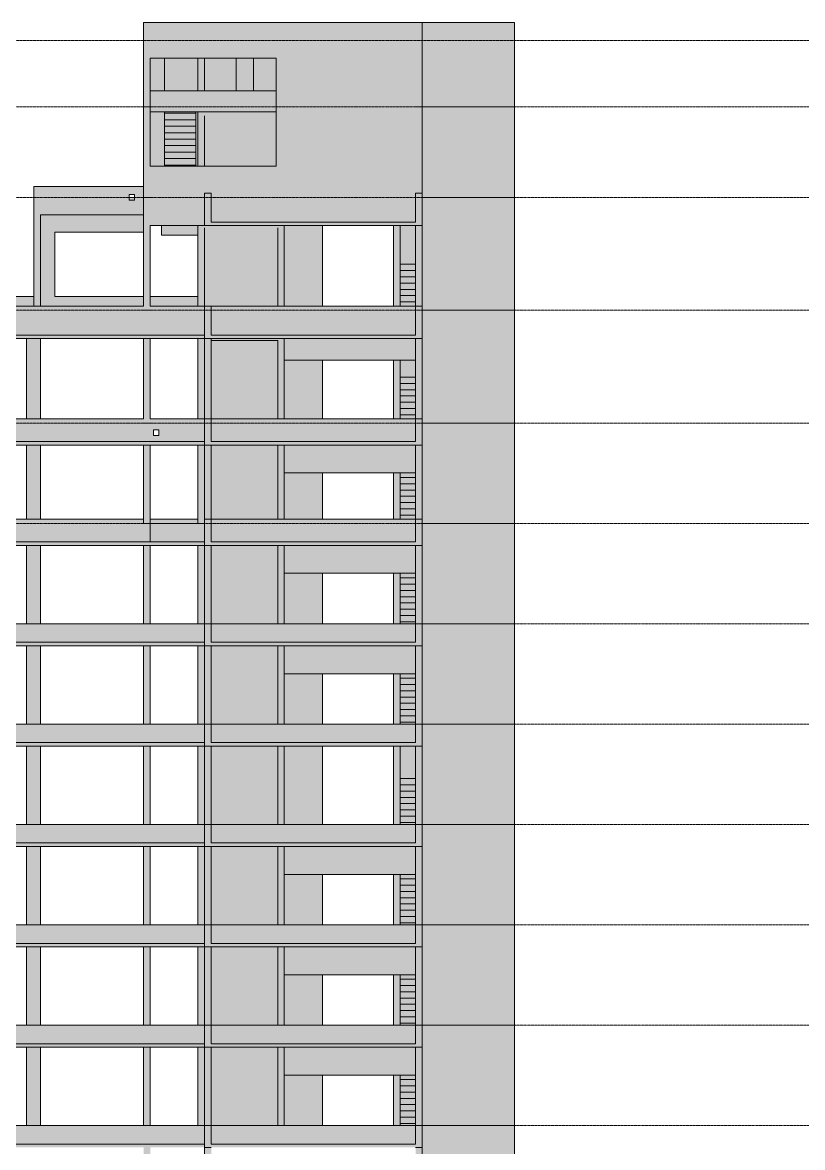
# Model space of a CAD drawing. Header units: centimetres. Extents: x -1475 to 26323, y -1238 to 84208.
# Drawn here: x 13942 to 16180, y 80826 to 84055 of the extents above; entities that cross this region are included whole.
import ezdxf

# ---------------------------------------------------------------- set-up
doc = ezdxf.new("R2010")
doc.units = ezdxf.units.CM
doc.linetypes.add('Centro', pattern=[3.175, 0.635, -0.47625, 1.5875, -0.47625])
for name, color, linetype, lineweight in [('A-FLOR', 7, 'Continuous', 9), ('A-FLOR-LEVL', 7, 'Continuous', 9), ('S-BEAM', 7, 'Continuous', 9), ('S-COLS', 7, 'Continuous', 9), ('S-STRS', 7, 'Continuous', 9)]:
    doc.layers.add(name, color=color, linetype=linetype, lineweight=lineweight)

msp = doc.modelspace()

# ---------------------------------------------------------------- hatches: boundary and pattern name
at = {"layer": 'A-FLOR', "true_color": 0xc0c0c0}
for points in [[(14775.44, 83472), (15070, 83472), (15070, 83482), (14484, 83482), (14484, 83472), (14674.5, 83472)], [(13600, 82842), (14465, 82842), (14464.5, 82852), (13560, 82852), (13560, 82842)], [(14484, 82842), (15070, 82842), (15070, 82852), (14484, 82852)], [(13560, 82554), (14465, 82554), (14464.5, 82564), (13560, 82564), (13560, 82556.37)], [(14803.5, 82554), (15070, 82554), (15070, 82564), (14484, 82564), (14484, 82554), (14693.5, 82554)], [(13909.41, 82266), (14465, 82266), (14464.5, 82276), (13560, 82276), (13560, 82266), (13878.06, 82266)], [(15038.59, 82266), (15070, 82266), (15070, 82276), (14484, 82276), (14484, 82266), (14923.42, 82266)], [(13878, 81978), (14465, 81978), (14464.5, 81988), (13560, 81988), (13560, 81978), (13721.21, 81978)], [(15070, 81978), (15070, 81988), (14484, 81988), (14484, 81978), (15038.59, 81978)], [(13878, 81690), (14465, 81690), (14464.5, 81700), (13560, 81700), (13560, 81690), (13721.21, 81690)], [(14674.5, 81690), (15070, 81690), (15070, 81700), (14484, 81700), (14484, 81690), (14662.2, 81690)], [(13878, 81402), (14465, 81402), (14464.5, 81412), (13560, 81412), (13560, 81402), (13721.21, 81402)], [(15070, 81402), (15070, 81412), (14484, 81412), (14484, 81402), (15038.59, 81402)], [(13721.21, 81114), (14465, 81114), (14464.5, 81124), (13560, 81124), (13560, 81114), (13627.11, 81114)], [(14803.5, 81114), (15070, 81114), (15070, 81124), (14484, 81124), (14484, 81114), (14693.5, 81114)], [(13909.41, 80826), (14465, 80826), (14464.5, 80836), (13560, 80836), (13560, 80826), (13878.06, 80826)], [(15038.59, 80826), (15070, 80826), (15070, 80836), (14484, 80836), (14484, 80826), (14923.42, 80826)]]:
    msp.add_hatch(color=9, dxfattribs=at).paths.add_polyline_path(points, flags=0)
at = {"layer": 'A-FLOR', "true_color": 0xff8040}
for points in [[(13994, 83148), (14465, 83148), (14464.5, 83158), (13560, 83158), (13560, 83148), (13992.42, 83148)], [(15038.59, 83148), (15070, 83148), (15070, 83158), (14484, 83158), (14484, 83148), (14871.69, 83148)]]:
    msp.add_hatch(color=11, dxfattribs=at).paths.add_polyline_path(points, flags=0)
at = {"layer": 'S-BEAM', "true_color": 0xc0c0c0}
for points in [[(14309, 83953), (14670.5, 83953), (14670.5, 84055), (14309, 84055), (14309, 83991)], [(14818.96, 83482), (15070, 83482), (15070, 84055), (14670.5, 84055), (14670.5, 83482), (14803.5, 83482)], [(14650.3, 83799), (14670.5, 83799), (14670.5, 83859), (14309, 83859), (14309, 83799), (14466.2, 83799)], [(14350, 83472), (14465, 83472), (14465, 83565), (14484, 83565), (14484, 83482), (14670.5, 83482), (14670.5, 83643), (14309, 83643), (14309, 83472)], [(14465, 83472), (14484, 83472), (14484, 83565), (14465, 83565), (14465, 83490.57)], [(15089, 83472), (15089, 83565), (15070, 83565), (15070, 83472)], [(14445.5, 83445), (14445.5, 83472), (14341.5, 83472), (14341.5, 83445), (14379.9, 83445)], [(14474, 83148), (14484, 83148), (14484, 83241), (14465, 83241), (14465, 83148)], [(13721.21, 82852), (14290, 82852), (14290, 82917), (13619, 82917), (13619, 82852), (13681.91, 82852)], [(14484, 82842), (14484, 82917), (14465, 82917), (14465, 82842), (14474, 82842)], [(14662.2, 82852), (15070, 82852), (15070, 82917), (14484, 82917), (14484, 82852), (14555.5, 82852)], [(15089, 82842), (15089, 82917), (15070, 82917), (15070, 82842)], [(15070, 82762), (15070, 82842), (14693.5, 82842), (14693.5, 82762), (15045.87, 82762)], [(13644.13, 82564), (14290, 82564), (14290, 82629), (13619, 82629), (13619, 82564), (13627.11, 82564)], [(14445.5, 82617), (14445.5, 82629), (14309, 82629), (14309, 82617)], [(14464.5, 82564), (14465, 82564), (14464.5, 82617), (14309, 82617), (14309, 82564)], [(14474, 82554), (14484, 82554), (14484, 82629), (14465, 82629), (14465, 82554)], [(14803.5, 82564), (15070, 82564), (15070, 82629), (14484, 82629), (14484, 82564), (14752.89, 82564)], [(15089, 82554), (15089, 82629), (15070, 82629), (15070, 82554)], [(14803.5, 82474), (15070, 82474), (15070, 82554), (14693.5, 82554), (14693.5, 82474), (14722.08, 82474)], [(13878, 82276), (14290, 82276), (14290, 82329), (13619, 82329), (13619, 82276), (13721.21, 82276)], [(14464.5, 82276), (14465, 82276), (14464.5, 82329), (14309, 82329), (14309, 82276)], [(14474, 82266), (14484, 82266), (14484, 82329), (14465, 82329), (14465, 82266)], [(14484, 82276), (15070, 82276), (15070, 82329), (14484, 82329), (14484, 82308.66)], [(15089, 82266), (15089, 82329), (15070, 82329), (15070, 82266)], [(14850.39, 82186), (15070, 82186), (15070, 82266), (14693.5, 82266), (14693.5, 82186), (14803.5, 82186)], [(14285.8, 81988), (14290, 81988), (14290, 82041), (13619, 82041), (13619, 81988), (13909.41, 81988)], [(14464.5, 81988), (14465, 81988), (14464.5, 82041), (14309, 82041), (14309, 81988)], [(14474, 81978), (14484, 81978), (14484, 82041), (14465, 82041), (14465, 81978)], [(15070, 81988), (15070, 82041), (14484, 82041), (14484, 81988), (15038.59, 81988)], [(15070, 81978), (15089, 81978), (15089, 82041), (15070, 82041), (15070, 81988)], [(14285.8, 81700), (14290, 81700), (14290, 81753), (13619, 81753), (13619, 81700), (13909.41, 81700)], [(14464.5, 81700), (14465, 81700), (14464.5, 81753), (14309, 81753), (14309, 81700)], [(14484, 81690), (14484, 81753), (14465, 81753), (14465, 81690)], [(14767.16, 81700), (15070, 81700), (15070, 81753), (14484, 81753), (14484, 81700), (14752.9, 81700)], [(15070, 81690), (15089, 81690), (15089, 81753), (15070, 81753), (15070, 81700)], [(14850.39, 81610), (15070, 81610), (15070, 81690), (14693.5, 81690), (14693.5, 81610), (14803.5, 81610)], [(14290, 81412), (14290, 81465), (13619, 81465), (13619, 81412), (14285.8, 81412)], [(14464.5, 81412), (14465, 81412), (14464.5, 81465), (14309, 81465), (14309, 81412)], [(14484, 81402), (14484, 81465), (14465, 81465), (14465, 81402), (14474, 81402)], [(14767.16, 81412), (15070, 81412), (15070, 81465), (14484, 81465), (14484, 81412), (14752.9, 81412)], [(15070, 81402), (15089, 81402), (15089, 81465), (15070, 81465), (15070, 81412)], [(14850.39, 81322), (15070, 81322), (15070, 81402), (14693.5, 81402), (14693.5, 81322), (14803.5, 81322)], [(14290, 81124), (14290, 81177), (13619, 81177), (13619, 81124), (14285.8, 81124)], [(14464.5, 81124), (14465, 81124), (14464.5, 81177), (14309, 81177), (14309, 81124)], [(14484, 81114), (14484, 81177), (14465, 81177), (14465, 81114), (14474, 81114)], [(14803.5, 81124), (15070, 81124), (15070, 81177), (14484, 81177), (14484, 81124), (14767.16, 81124)], [(15070, 81114), (15089, 81114), (15089, 81177), (15070, 81177), (15070, 81124)], [(14803.5, 81034), (15070, 81034), (15070, 81114), (14693.5, 81114), (14693.5, 81034), (14722.08, 81034)], [(13878, 80836), (14290, 80836), (14290, 80889), (13619, 80889), (13619, 80836), (13721.21, 80836)], [(14464.5, 80836), (14465, 80836), (14464.5, 80889), (14309, 80889), (14309, 80836)], [(14484, 80826), (14484, 80889), (14465, 80889), (14465, 80826), (14474, 80826)], [(15038.59, 80836), (15070, 80836), (15070, 80889), (14484, 80889), (14484, 80836), (14952.16, 80836)], [(15089, 80826), (15089, 80889), (15070, 80889), (15070, 80826)]]:
    msp.add_hatch(color=9, dxfattribs=at).paths.add_polyline_path(points, flags=0)
h = msp.add_hatch(color=9, dxfattribs=at)
h.paths.add_polyline_path([(14445.5, 83643), (14445.5, 83799), (14440, 83799), (14440, 83643)], flags=0)
h.paths.add_polyline_path([(14500.22, 83859), (14555.5, 83859), (14555.5, 83953), (14464.5, 83953), (14464.5, 83859)], flags=0)
h.paths.add_polyline_path([(14445.5, 83859), (14445.5, 83953), (14350, 83953), (14350, 83859), (14427.08, 83859)], flags=0)
h.paths.add_polyline_path([(14605.5, 83859), (14670.5, 83859), (14670.5, 83953), (14605.5, 83953)], flags=0)
h = msp.add_hatch(color=9, dxfattribs=at)
h.paths.add_polyline_path([(14290, 83503), (14290, 83584), (13994, 83584), (13994, 83503), (14285.8, 83503)], flags=0)
h.paths.add_polyline_path([(14264.14, 83545), (14248.14, 83545), (14248.14, 83561), (14264.14, 83561), (14264.14, 83549.71)], flags=0)
h = msp.add_hatch(color=9, dxfattribs=at)
h.paths.add_polyline_path([(14290, 83453), (14290, 83503), (14035, 83503), (14035, 83453), (14285.8, 83453)], flags=0)
h.paths.add_polyline_path([(14248.14, 83545), (14264.14, 83545), (14264.14, 83553), (14248.14, 83553), (14248.14, 83546.77)], flags=0)
at = {"layer": 'S-BEAM', "true_color": 0xff8040}
for points in [[(13975, 83241), (13975, 83269), (13897, 83269), (13897, 83241), (13965.87, 83241)], [(13600, 83158), (14290, 83158), (14290, 83241), (13600, 83241), (13600, 83227.28)], [(14309.81, 83158), (14465, 83158), (14464.5, 83241), (14309, 83241), (14309, 83158)], [(14662.2, 83158), (15070, 83158), (15070, 83241), (14484, 83241), (14484, 83158), (14555.5, 83158)], [(15070.68, 83148), (15089, 83148), (15089, 83241), (15070, 83241), (15070, 83148)], [(14674.5, 83142), (14674.5, 83148), (14484, 83148), (14484, 83142), (14662.2, 83142)], [(15070, 83086), (15070, 83148), (14693.5, 83148), (14693.5, 83086), (15056.66, 83086)]]:
    msp.add_hatch(color=11, dxfattribs=at).paths.add_polyline_path(points, flags=0)
h = msp.add_hatch(color=11, dxfattribs=at)
h.paths.add_polyline_path([(14285.8, 83241), (14290, 83241), (14290, 83269), (14035, 83269), (14035, 83241), (14104.32, 83241)], flags=0)
h.paths.add_polyline_path([(14445.5, 83241), (14445.5, 83269), (14309, 83269), (14309, 83241), (14363.19, 83241)], flags=0)
at = {"layer": 'S-BEAM', "true_color": 0xc0c0c0}
h = msp.add_hatch(color=9, dxfattribs=at)
h.paths.add_polyline_path([(14317.88, 82852), (14465, 82852), (14464.5, 82917), (14309, 82917), (14309, 82852)], flags=0)
h.paths.add_polyline_path([(14333.86, 82870), (14317.86, 82870), (14317.86, 82886), (14333.86, 82886)], flags=0)
at = {"layer": 'S-COLS', "true_color": 0xc0c0c0}
for points in [[(14309, 83813), (14309, 84055), (14290, 84055), (14290, 83813)], [(15070, 83813), (15089, 83813), (15089, 84055), (15070, 84055), (15070, 83953)], [(15089, 83813), (15353.5, 83813), (15353.5, 84055), (15089, 84055), (15089, 83821.09)], [(14350, 83859), (14350, 83953), (14309, 83953), (14309, 83859), (14326.51, 83859)], [(14458.26, 83859), (14464.5, 83859), (14464.5, 83953), (14445.5, 83953), (14445.5, 83859)], [(14592.58, 83859), (14605.5, 83859), (14605.5, 83953), (14555.5, 83953), (14555.5, 83859)], [(14309, 83553), (14309, 83813), (14290, 83813), (14290, 83553), (14300.37, 83553)], [(14350, 83643), (14350, 83799), (14309, 83799), (14309, 83643), (14340.75, 83643)], [(14445.5, 83643), (14464.5, 83643), (14464.5, 83799), (14445.5, 83799), (14445.5, 83695.79)], [(14662.2, 83643), (14670.5, 83643), (14670.5, 83799), (14464.5, 83799), (14465, 83643), (14598.29, 83643)], [(15089, 83565), (15089, 83813), (15070, 83813), (15070, 83565)], [(15186.5, 83553), (15353.5, 83553), (15353.5, 83813), (15089, 83813), (15089, 83553)], [(13975, 83241), (13994, 83241), (13994, 83584), (13975, 83584), (13975, 83269)], [(14309, 83229), (14309, 83553), (14290, 83553), (14290, 83229)], [(15353.5, 83229), (15353.5, 83553), (15089, 83553), (15089, 83229), (15226.79, 83229)], [(14035, 83241), (14035, 83503), (13994, 83503), (13994, 83241), (14018.69, 83241)], [(14446.46, 83241), (14464.5, 83241), (14464.5, 83472), (14445.5, 83472), (14445.5, 83241)], [(14464.5, 83241), (14674.5, 83241), (14674.5, 83472), (14464.5, 83472), (14464.5, 83411.01)], [(14692.54, 83241), (14693.5, 83241), (14693.5, 83472), (14674.5, 83472), (14674.5, 83241)], [(14803.5, 83241), (14803.5, 83472), (14693.5, 83472), (14693.5, 83241)], [(15024.67, 83241), (15025.5, 83241), (15025.5, 83472), (15006.5, 83472), (15006.5, 83241)], [(15070, 83361), (15070, 83472), (15025.5, 83472), (15025.5, 83361), (15038.59, 83361)], [(15070, 83241), (15089, 83241), (15089, 83472), (15070, 83472), (15070, 83411.01)], [(15353.5, 82617), (15353.5, 82905), (15089, 82905), (15089, 82617), (15226.79, 82617)], [(13956.14, 82629), (13994, 82629), (13994, 82842), (13954, 82842), (13954, 82629)], [(14464.5, 82617), (14464.5, 82842), (14445.5, 82842), (14445.5, 82617)], [(14484, 82629), (14484, 82842), (14465, 82842), (14465, 82629), (14474, 82629)], [(14674.5, 82629), (14693.5, 82629), (14693.5, 82842), (14674.5, 82842), (14674.5, 82676.11)], [(15070, 82629), (15089, 82629), (15089, 82842), (15070, 82842), (15070, 82676.11)], [(14693.5, 82629), (14803.5, 82629), (14803.5, 82762), (14693.5, 82762), (14693.5, 82676.11)], [(15025.5, 82629), (15025.5, 82762), (15006.5, 82762), (15006.5, 82629), (15024.49, 82629)], [(15025.5, 82749), (15070, 82749), (15070, 82762), (15025.5, 82762)], [(15226.79, 82329), (15353.5, 82329), (15353.5, 82617), (15089, 82617), (15089, 82329)], [(13954, 82329), (13994, 82329), (13994, 82554), (13954, 82554)], [(14464.5, 82329), (14464.5, 82554), (14445.5, 82554), (14445.5, 82329)], [(14465, 82329), (14484, 82329), (14484, 82554), (14465, 82554), (14465, 82492.38)], [(14693.5, 82329), (14693.5, 82554), (14674.5, 82554), (14674.5, 82329)], [(15070, 82329), (15089, 82329), (15089, 82554), (15070, 82554), (15070, 82492.38)], [(14803.5, 82329), (14803.5, 82474), (14693.5, 82474), (14693.5, 82329)], [(15025.5, 82329), (15025.5, 82474), (15006.5, 82474), (15006.5, 82329)], [(15025.5, 82461), (15070, 82461), (15070, 82474), (15025.5, 82474)], [(15226.79, 82041), (15353.5, 82041), (15353.5, 82329), (15089, 82329), (15089, 82041)], [(13954.84, 82041), (13994, 82041), (13994, 82266), (13954, 82266), (13954, 82041)], [(14464.5, 82041), (14464.5, 82266), (14445.5, 82266), (14445.5, 82041)], [(14474, 82041), (14484, 82041), (14484, 82266), (14465, 82266), (14465, 82041)], [(14693.5, 82041), (14693.5, 82266), (14674.5, 82266), (14674.5, 82041)], [(15089, 82041), (15089, 82266), (15070, 82266), (15070, 82041)], [(14803.5, 82041), (14803.5, 82186), (14693.5, 82186), (14693.5, 82041)], [(15006.5, 82041), (15025.5, 82041), (15025.5, 82186), (15006.5, 82186)], [(15025.5, 82173), (15070, 82173), (15070, 82186), (15025.5, 82186)], [(15089, 81753), (15353.5, 81753), (15353.5, 82041), (15089, 82041), (15089, 81757.49)], [(13954.84, 81753), (13994, 81753), (13994, 81978), (13954, 81978), (13954, 81753)], [(14464.5, 81753), (14464.5, 81978), (14445.5, 81978), (14445.5, 81753)], [(14484, 81753), (14484, 81978), (14465, 81978), (14465, 81753)], [(14693.5, 81753), (14693.5, 81978), (14674.5, 81978), (14674.5, 81753)], [(14803.5, 81753), (14803.5, 81978), (14693.5, 81978), (14693.5, 81753)], [(15025.5, 81753), (15025.5, 81978), (15006.5, 81978), (15006.5, 81753)], [(15038.59, 81885), (15070, 81885), (15070, 81978), (15025.5, 81978), (15025.5, 81885)], [(15089, 81753), (15089, 81978), (15070, 81978), (15070, 81753)], [(15226.79, 81465), (15353.5, 81465), (15353.5, 81753), (15089, 81753), (15089, 81465)], [(13994, 81465), (13994, 81690), (13954, 81690), (13954, 81465), (13954.84, 81465)], [(14464.5, 81465), (14464.5, 81690), (14445.5, 81690), (14445.5, 81465)], [(14474, 81465), (14484, 81465), (14484, 81690), (14465, 81689.68), (14465, 81465)], [(14693.5, 81465), (14693.5, 81690), (14674.5, 81690), (14674.5, 81465)], [(15089, 81465), (15089, 81690), (15070, 81690), (15070, 81465)], [(14803.5, 81465), (14803.5, 81610), (14693.5, 81610), (14693.5, 81465)], [(15025.5, 81465), (15025.5, 81610), (15006.5, 81610), (15006.5, 81465)], [(15025.5, 81597), (15070, 81597), (15070, 81610), (15025.5, 81610)], [(15089, 81177), (15353.5, 81177), (15353.5, 81465), (15089, 81465), (15089, 81206.31)], [(13954.84, 81177), (13994, 81177), (13994, 81402), (13954, 81402), (13954, 81177)], [(14464.5, 81177), (14464.5, 81402), (14445.5, 81402), (14445.5, 81177)], [(14484, 81177), (14484, 81402), (14465, 81402), (14465, 81177), (14474, 81177)], [(14693.5, 81177), (14693.5, 81402), (14674.5, 81402), (14674.5, 81177)], [(15089, 81177), (15089, 81402), (15070, 81402), (15070, 81177)], [(14693.5, 81177), (14803.5, 81177), (14803.5, 81322), (14693.5, 81322), (14693.5, 81206.31)], [(15006.5, 81177), (15025.5, 81177), (15025.5, 81322), (15006.5, 81322), (15006.5, 81206.31)], [(15025.5, 81309), (15070, 81309), (15070, 81322), (15025.5, 81322)], [(15226.79, 80889), (15353.5, 80889), (15353.5, 81177), (15089, 81177), (15089, 80889)], [(13994, 80889), (13994, 81114), (13954, 81114), (13954, 80889), (13954.84, 80889)], [(14464.5, 80889), (14464.5, 81114), (14445.5, 81114), (14445.5, 80889)], [(14465, 80889), (14484, 80889), (14484, 81114), (14465, 81114), (14465, 81022.59)], [(14693.5, 80889), (14693.5, 81114), (14674.5, 81114), (14674.5, 80889)], [(15089, 80889), (15089, 81114), (15070, 81114), (15070, 80889)], [(14803.5, 80889), (14803.5, 81034), (14693.5, 81034), (14693.5, 80889)], [(15006.5, 80889), (15025.5, 80889), (15025.5, 81034), (15006.5, 81034)], [(15038.59, 81021), (15070, 81021), (15070, 81034), (15025.5, 81034), (15025.5, 81021)], [(15353.5, 80601), (15353.5, 80889), (15089, 80889), (15089, 80601), (15226.79, 80601)], [(14465, 80601), (14484, 80601), (14484, 80826), (14465, 80826), (14465, 80655.14)], [(15089, 80601), (15089, 80826), (15070, 80826), (15070, 80601)]]:
    msp.add_hatch(color=9, dxfattribs=at).paths.add_polyline_path(points, flags=0)
at = {"layer": 'S-COLS', "true_color": 0xff8040}
h = msp.add_hatch(color=11, dxfattribs=at)
h.paths.add_polyline_path([(14290, 82905), (14309, 82905), (14309, 83148), (14290, 83148), (14290, 82917)], flags=0)
h.paths.add_polyline_path([(14309, 83158), (14309, 83229), (14290, 83229), (14290, 83158)], flags=0)
for points in [[(15353.5, 82905), (15353.5, 83229), (15089, 83229), (15089, 82905), (15226.79, 82905)], [(13994, 82917), (13994, 83148), (13954, 83148), (13954, 82917), (13955.9, 82917)], [(14445.5, 82917), (14464.5, 82917), (14464.5, 83148), (14445.5, 83148), (14445.5, 83043.56)], [(14484, 82917), (14484, 83148), (14465, 83148), (14465, 82917), (14474, 82917)], [(14692.54, 82917), (14693.5, 82917), (14693.5, 83148), (14674.5, 83148), (14674.5, 82917)], [(15070, 82917), (15089, 82917), (15089, 83148), (15070, 83148), (15070, 83043.56)], [(14693.5, 82917), (14803.5, 82917), (14803.5, 83086), (14693.5, 83086), (14693.5, 83028.16)], [(15006.5, 82917), (15025.5, 82917), (15025.5, 83086), (15006.5, 83086), (15006.5, 83043.56)], [(15070, 83037), (15070, 83086), (15025.5, 83086), (15025.5, 83037), (15038.59, 83037)]]:
    msp.add_hatch(color=11, dxfattribs=at).paths.add_polyline_path(points, flags=0)
h = msp.add_hatch(color=11, dxfattribs=at)
h.paths.add_polyline_path([(14464.5, 82917), (14465, 82917), (14464.5, 83043.56)], flags=0)
h.paths.add_polyline_path([(14662.2, 82917), (14674.5, 82917), (14674.5, 83142), (14484, 83142), (14484, 82917), (14566.9, 82917)], flags=0)
at = {"layer": 'S-COLS', "true_color": 0xc0c0c0}
h = msp.add_hatch(color=9, dxfattribs=at)
h.paths.add_polyline_path([(14290, 82617), (14309, 82617), (14309, 82842), (14290, 82842), (14290, 82629)], flags=0)
h.paths.add_polyline_path([(14290, 82852), (14309, 82852.28), (14309, 82905), (14290, 82905), (14290, 82870)], flags=0)
h = msp.add_hatch(color=9, dxfattribs=at)
h.paths.add_polyline_path([(14464.5, 82617), (14465, 82617), (14464.5, 82629)], flags=0)
h.paths.add_polyline_path([(14555.5, 82629), (14674.5, 82629), (14674.5, 82842), (14484, 82842), (14484, 82629)], flags=0)
h = msp.add_hatch(color=9, dxfattribs=at)
h.paths.add_polyline_path([(14309, 82329), (14309, 82554), (14290, 82554), (14290, 82329)], flags=0)
h.paths.add_polyline_path([(14309, 82564), (14309, 82617), (14290, 82617), (14290, 82564)], flags=0)
h = msp.add_hatch(color=9, dxfattribs=at)
h.paths.add_polyline_path([(14464.5, 82329), (14465, 82329.37), (14464.5, 82492.38)], flags=0)
h.paths.add_polyline_path([(14674.5, 82329), (14674.5, 82554), (14484, 82554), (14484, 82329), (14662.2, 82329)], flags=0)
h = msp.add_hatch(color=9, dxfattribs=at)
h.paths.add_polyline_path([(14309, 82041), (14309, 82266), (14290, 82266), (14290, 82041)], flags=0)
h.paths.add_polyline_path([(14290, 82276), (14309, 82276.28), (14309, 82329), (14290, 82329), (14290, 82308.66)], flags=0)
h = msp.add_hatch(color=9, dxfattribs=at)
h.paths.add_polyline_path([(14464.5, 82041), (14465, 82041.37), (14464.5, 82124.93)], flags=0)
h.paths.add_polyline_path([(14489.43, 82041), (14674.5, 82041), (14674.5, 82266), (14484, 82266), (14484, 82041)], flags=0)
h = msp.add_hatch(color=9, dxfattribs=at)
h.paths.add_polyline_path([(14309, 81753), (14309, 81978), (14290, 81978), (14290, 81753)], flags=0)
h.paths.add_polyline_path([(14309, 81988), (14309, 82041), (14290, 82041), (14290, 81988)], flags=0)
h = msp.add_hatch(color=9, dxfattribs=at)
h.paths.add_polyline_path([(14555.5, 81753), (14674.5, 81753), (14674.5, 81978), (14484, 81978), (14484, 81753), (14489.43, 81753)], flags=0)
h.paths.add_polyline_path([(14464.5, 81753), (14465, 81753.37), (14464.5, 81754.76)], flags=0)
h = msp.add_hatch(color=9, dxfattribs=at)
h.paths.add_polyline_path([(14309, 81465), (14309, 81690), (14290, 81690), (14290, 81465)], flags=0)
h.paths.add_polyline_path([(14290, 81700), (14309, 81700.28), (14309, 81753), (14290, 81753)], flags=0)
h = msp.add_hatch(color=9, dxfattribs=at)
h.paths.add_polyline_path([(14464.5, 81465), (14465, 81465.37), (14464.5, 81573.76)], flags=0)
h.paths.add_polyline_path([(14674.5, 81465), (14674.5, 81690), (14484, 81690), (14484, 81465), (14662.2, 81465)], flags=0)
h = msp.add_hatch(color=9, dxfattribs=at)
h.paths.add_polyline_path([(14309, 81177), (14309, 81402), (14290, 81402), (14290, 81177)], flags=0)
h.paths.add_polyline_path([(14309, 81412), (14309, 81465), (14290, 81465), (14290, 81412)], flags=0)
h = msp.add_hatch(color=9, dxfattribs=at)
h.paths.add_polyline_path([(14464.5, 81177), (14465, 81177.37), (14464.5, 81206.31)], flags=0)
h.paths.add_polyline_path([(14484, 81177), (14674.5, 81177), (14674.5, 81402), (14484, 81402), (14484, 81206.31)], flags=0)
h = msp.add_hatch(color=9, dxfattribs=at)
h.paths.add_polyline_path([(14309, 80889), (14309, 81114), (14290, 81114), (14290, 80889)], flags=0)
h.paths.add_polyline_path([(14309, 81124), (14309, 81177), (14290, 81177), (14290, 81124)], flags=0)
h = msp.add_hatch(color=9, dxfattribs=at)
h.paths.add_polyline_path([(14464.5, 80889), (14465, 80889.37), (14464.5, 81022.59)], flags=0)
h.paths.add_polyline_path([(14674.5, 80889), (14674.5, 81114), (14484, 81114), (14484, 80889), (14662.2, 80889)], flags=0)
h = msp.add_hatch(color=9, dxfattribs=at)
h.paths.add_polyline_path([(14309, 80601), (14309, 80826), (14290, 80826), (14290, 80601)], flags=0)
h.paths.add_polyline_path([(14290, 80836), (14309, 80836.28), (14309, 80889), (14290, 80889), (14290, 80838.86)], flags=0)
at = {"layer": 'S-STRS', "true_color": 0xc0c0c0}
for points in [[(14440, 83794.43), (14440, 83799), (14350, 83799), (14350, 83794.43)], [(14350, 83775.86), (14440, 83775.86), (14440, 83794.43), (14350, 83794.43), (14350, 83778.46)], [(14440, 83757.29), (14440, 83775.86), (14350, 83775.86), (14350, 83757.29)], [(14440, 83738.71), (14440, 83757.29), (14350, 83757.29), (14350, 83738.71)], [(14440, 83720.14), (14440, 83738.71), (14350, 83738.71), (14350, 83720.14)], [(14440, 83701.57), (14440, 83720.14), (14350, 83720.14), (14350, 83701.57)], [(14350, 83683), (14440, 83683), (14440, 83701.57), (14350, 83701.57)], [(14383.27, 83664.43), (14440, 83664.43), (14440, 83683), (14350, 83683), (14350, 83664.43)], [(14440, 83645.86), (14440, 83664.43), (14350, 83664.43), (14350, 83645.86)], [(14440, 83643), (14440, 83645.86), (14350, 83645.86), (14350, 83643)], [(15070, 83343), (15070, 83361), (15025.5, 83361), (15025.5, 83343), (15038.59, 83343)], [(15038.59, 83325), (15070, 83325), (15070, 83343), (15025.5, 83343), (15025.5, 83325)], [(15038.59, 83307), (15070, 83307), (15070, 83325), (15025.5, 83325), (15025.5, 83307)], [(15038.59, 83289), (15070, 83289), (15070, 83307), (15025.5, 83307), (15025.5, 83289)], [(15038.59, 83271), (15070, 83271), (15070, 83289), (15025.5, 83289), (15025.5, 83271)], [(15038.59, 83253), (15070, 83253), (15070, 83271), (15025.5, 83271), (15025.5, 83253)], [(15025.5, 83241), (15070, 83241), (15070, 83253), (15025.5, 83253)], [(15070, 83019), (15070, 83037), (15025.5, 83037), (15025.5, 83019), (15038.59, 83019)], [(15038.59, 83001), (15070, 83001), (15070, 83019), (15025.5, 83019), (15025.5, 83001)], [(15038.59, 82983), (15070, 82983), (15070, 83001), (15025.5, 83001), (15025.5, 82983)], [(15038.59, 82965), (15070, 82965), (15070, 82983), (15025.5, 82983), (15025.5, 82965)], [(15038.59, 82947), (15070, 82947), (15070, 82965), (15025.5, 82965), (15025.5, 82947)], [(15038.59, 82929), (15070, 82929), (15070, 82947), (15025.5, 82947), (15025.5, 82929)], [(15038.59, 82917), (15070, 82917), (15070, 82929), (15025.5, 82929), (15025.5, 82917)], [(15070, 82731), (15070, 82749), (15025.5, 82749), (15025.5, 82731), (15038.59, 82731)], [(15038.59, 82713), (15070, 82713), (15070, 82731), (15025.5, 82731), (15025.5, 82713)], [(15038.59, 82695), (15070, 82695), (15070, 82713), (15025.5, 82713), (15025.5, 82695)], [(15025.5, 82677), (15070, 82677), (15070, 82695), (15025.5, 82695)], [(15070, 82659), (15070, 82677), (15025.5, 82677), (15025.5, 82659), (15038.59, 82659)], [(15038.59, 82641), (15070, 82641), (15070, 82659), (15025.5, 82659), (15025.5, 82641)], [(15038.59, 82629), (15070, 82629), (15070, 82641), (15025.5, 82641), (15025.5, 82629)], [(15334.5, 82617), (15334.5, 82617), (15285.5, 82617)], [(15070, 82443), (15070, 82461), (15025.5, 82461), (15025.5, 82443), (15038.59, 82443)], [(15038.59, 82425), (15070, 82425), (15070, 82443), (15025.5, 82443), (15025.5, 82425)], [(15038.59, 82407), (15070, 82407), (15070, 82425), (15025.5, 82425), (15025.5, 82407)], [(15038.59, 82389), (15070, 82389), (15070, 82407), (15025.5, 82407), (15025.5, 82389)], [(15038.59, 82371), (15070, 82371), (15070, 82389), (15025.5, 82389), (15025.5, 82371)], [(15038.59, 82353), (15070, 82353), (15070, 82371), (15025.5, 82371), (15025.5, 82353)], [(15038.59, 82335), (15070, 82335), (15070, 82353), (15025.5, 82353), (15025.5, 82335)], [(15334.5, 82329), (15334.5, 82329), (15285.5, 82329)], [(15070, 82155), (15070, 82173), (15025.5, 82173), (15025.5, 82155), (15038.59, 82155)], [(15025.5, 82137), (15070, 82137), (15070, 82155), (15025.5, 82155)], [(15038.59, 82119), (15070, 82119), (15070, 82137), (15025.5, 82137), (15025.5, 82119)], [(15038.59, 82101), (15070, 82101), (15070, 82119), (15025.5, 82119), (15025.5, 82101)], [(15038.59, 82083), (15070, 82083), (15070, 82101), (15025.5, 82101), (15025.5, 82083)], [(15038.59, 82065), (15070, 82065), (15070, 82083), (15025.5, 82083), (15025.5, 82065)], [(15038.59, 82047), (15070, 82047), (15070, 82065), (15025.5, 82065), (15025.5, 82047)], [(15038.59, 82041), (15070, 82041), (15070, 82047), (15025.5, 82047), (15025.5, 82041)], [(15334.5, 82041), (15334.5, 82041), (15285.5, 82041)], [(15070, 81867), (15070, 81885), (15025.5, 81885), (15025.5, 81867), (15038.59, 81867)], [(15038.59, 81849), (15070, 81849), (15070, 81867), (15025.5, 81867), (15025.5, 81849)], [(15038.59, 81831), (15070, 81831), (15070, 81849), (15025.5, 81849), (15025.5, 81831)], [(15038.59, 81813), (15070, 81813), (15070, 81831), (15025.5, 81831), (15025.5, 81813)], [(15038.59, 81795), (15070, 81795), (15070, 81813), (15025.5, 81813), (15025.5, 81795)], [(15038.59, 81777), (15070, 81777), (15070, 81795), (15025.5, 81795), (15025.5, 81777)], [(15025.5, 81759), (15070, 81759), (15070, 81777), (15025.5, 81777)], [(15025.5, 81753), (15070, 81753), (15070, 81759), (15025.5, 81759)], [(15334.5, 81753), (15334.5, 81753), (15285.5, 81753)], [(15025.5, 81579), (15070, 81579), (15070, 81597), (15025.5, 81597), (15025.5, 81585)], [(15070, 81561), (15070, 81579), (15025.5, 81579), (15025.5, 81561), (15038.59, 81561)], [(15038.59, 81543), (15070, 81543), (15070, 81561), (15025.5, 81561), (15025.5, 81543)], [(15038.59, 81525), (15070, 81525), (15070, 81543), (15025.5, 81543), (15025.5, 81525)], [(15038.59, 81507), (15070, 81507), (15070, 81525), (15025.5, 81525), (15025.5, 81507)], [(15038.59, 81489), (15070, 81489), (15070, 81507), (15025.5, 81507), (15025.5, 81489)], [(15038.59, 81471), (15070, 81471), (15070, 81489), (15025.5, 81489), (15025.5, 81471)], [(15038.59, 81465), (15070, 81465), (15070, 81471), (15025.5, 81471), (15025.5, 81465)], [(15334.5, 81465), (15334.5, 81465), (15285.5, 81465)], [(15070, 81291), (15070, 81309), (15025.5, 81309), (15025.5, 81291), (15038.59, 81291)], [(15038.59, 81273), (15070, 81273), (15070, 81291), (15025.5, 81291), (15025.5, 81273)], [(15038.59, 81255), (15070, 81255), (15070, 81273), (15025.5, 81273), (15025.5, 81255)], [(15038.59, 81237), (15070, 81237), (15070, 81255), (15025.5, 81255), (15025.5, 81237)], [(15025.5, 81219), (15070, 81219), (15070, 81237), (15025.5, 81237)], [(15070, 81201), (15070, 81219), (15025.5, 81219), (15025.5, 81201), (15038.59, 81201)], [(15038.59, 81183), (15070, 81183), (15070, 81201), (15025.5, 81201), (15025.5, 81183)], [(15334.5, 81177), (15334.5, 81177), (15285.5, 81177)], [(15070, 81003), (15070, 81021), (15025.5, 81021), (15025.5, 81003), (15038.59, 81003)], [(15038.59, 80985), (15070, 80985), (15070, 81003), (15025.5, 81003), (15025.5, 80985)], [(15038.59, 80967), (15070, 80967), (15070, 80985), (15025.5, 80985), (15025.5, 80967)], [(15038.59, 80949), (15070, 80949), (15070, 80967), (15025.5, 80967), (15025.5, 80949)], [(15038.59, 80931), (15070, 80931), (15070, 80949), (15025.5, 80949), (15025.5, 80931)], [(15038.59, 80913), (15070, 80913), (15070, 80931), (15025.5, 80931), (15025.5, 80913)], [(15038.59, 80895), (15070, 80895), (15070, 80913), (15025.5, 80913), (15025.5, 80895)], [(15038.59, 80889), (15070, 80889), (15070, 80895), (15025.5, 80895), (15025.5, 80889)], [(15334.5, 80889), (15334.5, 80889), (15285.5, 80889)]]:
    msp.add_hatch(color=9, dxfattribs=at).paths.add_polyline_path(points, flags=0)
h = msp.add_hatch(color=9, dxfattribs=at)
h.paths.add_polyline_path([(15285.5, 82329), (15285.5, 82329), (15226.79, 82329)], flags=0)
h.paths.add_polyline_path([(15025.5, 82329), (15070, 82329), (15070, 82335), (15025.5, 82335)], flags=0)
h = msp.add_hatch(color=9, dxfattribs=at)
h.paths.add_polyline_path([(15285.5, 81177), (15285.5, 81177), (15226.79, 81177)], flags=0)
h.paths.add_polyline_path([(15038.59, 81177), (15070, 81177), (15070, 81183), (15025.5, 81183), (15025.5, 81177)], flags=0)

# ---------------------------------------------------------------- linework, layer by layer
at = {"layer": 'A-FLOR'}
for p, q in [((14484, 83482), (15070, 83482)), ((15070, 83472), (14484, 83472)), ((13560, 83158), (14465, 83158)), ((14465, 83148), (13560, 83148)), ((14484, 83158), (15070, 83158)), ((15070, 83148), (14484, 83148)), ((13560, 82852), (14465, 82852)), ((14465, 82842), (13560, 82842)), ((14484, 82852), (15070, 82852)), ((15070, 82842), (14484, 82842)), ((13560, 82564), (14465, 82564)), ((14465, 82554), (13560, 82554)), ((14484, 82564), (15070, 82564)), ((15070, 82554), (14484, 82554)), ((13560, 82276), (14465, 82276)), ((14484, 82276), (15070, 82276)), ((14465, 82266), (13560, 82266)), ((15070, 82266), (14484, 82266)), ((13560, 81988), (14465, 81988)), ((14484, 81988), (15070, 81988)), ((14465, 81978), (13560, 81978)), ((15070, 81978), (14484, 81978)), ((13560, 81700), (14465, 81700)), ((14484, 81700), (15070, 81700)), ((14465, 81690), (13560, 81690)), ((15070, 81690), (14484, 81690)), ((13560, 81412), (14465, 81412)), ((14484, 81412), (15070, 81412)), ((14465, 81402), (13560, 81402)), ((15070, 81402), (14484, 81402)), ((13560, 81124), (14465, 81124)), ((14465, 81114), (13560, 81114)), ((14484, 81124), (15070, 81124)), ((15070, 81114), (14484, 81114)), ((13560, 80836), (14465, 80836)), ((14484, 80836), (15070, 80836))]:
    msp.add_line(p, q, dxfattribs=at)
at = {"layer": 'A-FLOR-LEVL', "linetype": 'Centro'}
for p, q in [((13155.75, 84003), (16954.35, 84003)), ((13155.75, 83813), (16954.35, 83813)), ((13155.75, 83553), (16954.35, 83553)), ((13155.75, 83229), (16954.35, 83229)), ((13155.75, 82905), (16954.35, 82905)), ((13155.75, 82617), (16954.35, 82617)), ((13155.75, 82329), (16954.35, 82329)), ((13155.75, 82041), (16954.35, 82041)), ((13155.75, 81753), (16954.35, 81753)), ((13155.75, 81465), (16954.35, 81465)), ((13155.75, 81177), (16954.35, 81177)), ((13155.75, 80889), (16954.35, 80889))]:
    msp.add_line(p, q, dxfattribs=at)
at = {"layer": 'S-BEAM'}
for p, q in [((14309, 84055), (14670.5, 84055)), ((14670.5, 84055), (15070, 84055)), ((14309, 83953), (14670.5, 83953)), ((14670.5, 83643), (14670.5, 83953)), ((14309, 83859), (14670.5, 83859)), ((14309, 83799), (14670.5, 83799)), ((14309, 83643), (14670.5, 83643)), ((13994, 83584), (14290, 83584)), ((14248.14, 83561), (14264.14, 83561)), ((14248.14, 83545), (14248.14, 83561)), ((14248.14, 83553), (14264.14, 83553)), ((14264.14, 83545), (14248.14, 83545)), ((14264.14, 83561), (14264.14, 83545)), ((14484, 83565), (14465, 83565)), ((14465, 83565), (14465, 83472)), ((14484, 83482), (14484, 83565)), ((15089, 83565), (15070, 83565)), ((15070, 83565), (15070, 83482)), ((15089, 83472), (15089, 83565)), ((13994, 83503), (14290, 83503)), ((14309, 83472), (14465, 83472)), ((14341.5, 83472), (14341.5, 83445)), ((14465, 83472), (14484, 83472)), ((15070, 83472), (15089, 83472)), ((14035, 83453), (14290, 83453)), ((14341.5, 83445), (14445.5, 83445)), ((13897, 83269), (13975, 83269)), ((14035, 83269), (14290, 83269)), ((14309, 83269), (14445.5, 83269)), ((13600, 83241), (14290, 83241)), ((14309, 83241), (14465, 83241)), ((14484, 83241), (14465, 83241)), ((14465, 83241), (14465, 83148)), ((14484, 83241), (15070, 83241)), ((14484, 83158), (14484, 83241)), ((15089, 83241), (15070, 83241)), ((15070, 83241), (15070, 83158)), ((15089, 83148), (15089, 83241)), ((14465, 83148), (14484, 83148)), ((15070, 83148), (15089, 83148)), ((14484, 83142), (14674.5, 83142)), ((14693.5, 83086), (15070, 83086)), ((13619, 82917), (14290, 82917)), ((14309, 82917), (14465, 82917)), ((14484, 82917), (14465, 82917)), ((14465, 82917), (14465, 82842)), ((14484, 82917), (15070, 82917)), ((14484, 82852), (14484, 82917)), ((15089, 82917), (15070, 82917)), ((15070, 82917), (15070, 82852)), ((15089, 82842), (15089, 82917)), ((14317.86, 82886), (14333.86, 82886)), ((14317.86, 82870), (14317.86, 82886)), ((14333.86, 82870), (14317.86, 82870)), ((14333.86, 82886), (14333.86, 82870)), ((14465, 82842), (14484, 82842)), ((15070, 82842), (15089, 82842)), ((14693.5, 82762), (15070, 82762)), ((13619, 82629), (14290, 82629)), ((14290, 82617), (14290, 82629)), ((14309, 82629), (14445.5, 82629)), ((14309, 82617), (14465, 82617)), ((14309, 82617), (14309, 82564)), ((14484, 82629), (14465, 82629)), ((14465, 82629), (14465, 82554)), ((14484, 82629), (15070, 82629)), ((14484, 82564), (14484, 82629)), ((15089, 82629), (15070, 82629)), ((15070, 82629), (15070, 82564)), ((15089, 82554), (15089, 82629)), ((14465, 82554), (14484, 82554)), ((15070, 82554), (15089, 82554)), ((14693.5, 82474), (15070, 82474)), ((13619, 82329), (14290, 82329)), ((14309, 82329), (14465, 82329)), ((14484, 82329), (14465, 82329)), ((14465, 82329), (14465, 82266)), ((14484, 82276), (14484, 82329)), ((14484, 82329), (15070, 82329)), ((15089, 82329), (15070, 82329)), ((15070, 82329), (15070, 82276)), ((15089, 82266), (15089, 82329)), ((14465, 82266), (14484, 82266)), ((15070, 82266), (15089, 82266)), ((14693.5, 82186), (15070, 82186)), ((13619, 82041), (14290, 82041)), ((14309, 82041), (14465, 82041)), ((14484, 82041), (14465, 82041)), ((14465, 82041), (14465, 81978)), ((14484, 81988), (14484, 82041)), ((14484, 82041), (15070, 82041)), ((15089, 82041), (15070, 82041)), ((15070, 82041), (15070, 81988)), ((15089, 81978), (15089, 82041)), ((14465, 81978), (14484, 81978)), ((15070, 81978), (15089, 81978)), ((13619, 81753), (14290, 81753)), ((14309, 81753), (14465, 81753)), ((14484, 81753), (14465, 81753)), ((14465, 81753), (14465, 81690)), ((14484, 81700), (14484, 81753)), ((14484, 81753), (15070, 81753)), ((15089, 81753), (15070, 81753)), ((15070, 81753), (15070, 81700)), ((15089, 81690), (15089, 81753)), ((14465, 81690), (14484, 81690)), ((15070, 81690), (15089, 81690)), ((14693.5, 81610), (15070, 81610)), ((13619, 81465), (14290, 81465)), ((14309, 81465), (14465, 81465)), ((14484, 81465), (14465, 81465)), ((14465, 81465), (14465, 81402)), ((14484, 81412), (14484, 81465)), ((14484, 81465), (15070, 81465)), ((15089, 81465), (15070, 81465)), ((15070, 81465), (15070, 81412)), ((15089, 81402), (15089, 81465)), ((14465, 81402), (14484, 81402)), ((15070, 81402), (15089, 81402)), ((14693.5, 81322), (15070, 81322)), ((13619, 81177), (14290, 81177)), ((14309, 81177), (14465, 81177)), ((14484, 81177), (14465, 81177)), ((14465, 81177), (14465, 81114)), ((14484, 81124), (14484, 81177)), ((14484, 81177), (15070, 81177)), ((15089, 81177), (15070, 81177)), ((15070, 81177), (15070, 81124)), ((15089, 81114), (15089, 81177)), ((14465, 81114), (14484, 81114)), ((15070, 81114), (15089, 81114)), ((14693.5, 81034), (15070, 81034)), ((13619, 80889), (14290, 80889)), ((14309, 80889), (14465, 80889)), ((14484, 80889), (14465, 80889)), ((14465, 80889), (14465, 80826)), ((14484, 80836), (14484, 80889)), ((14484, 80889), (15070, 80889)), ((15089, 80889), (15070, 80889)), ((15070, 80889), (15070, 80836)), ((15089, 80826), (15089, 80889)), ((14465, 80826), (14484, 80826)), ((15070, 80826), (15089, 80826))]:
    msp.add_line(p, q, dxfattribs=at)
at = {"layer": 'S-COLS'}
for p, q in [((14290, 84055), (14290, 83813)), ((14309, 84055), (14290, 84055)), ((15089, 84055), (15070, 84055)), ((15089, 83813), (15089, 84055)), ((15353.5, 84055), (15089, 84055)), ((15353.5, 84055), (15353.5, 83813)), ((14309, 83813), (14309, 83953)), ((14350, 83953), (14350, 83859)), ((14445.5, 83953), (14445.5, 83859)), ((14464.5, 83953), (14464.5, 83859)), ((14555.5, 83953), (14555.5, 83859)), ((14605.5, 83953), (14605.5, 83859)), ((14290, 83813), (14290, 83553)), ((14309, 83813), (14290, 83813)), ((14309, 83813), (14290, 83813)), ((14309, 83643), (14309, 83813)), ((14350, 83799), (14350, 83683)), ((14445.5, 83799), (14445.5, 83643)), ((15089, 83813), (15070, 83813)), ((15089, 83813), (15070, 83813)), ((15089, 83565), (15089, 83813)), ((15353.5, 83813), (15089, 83813)), ((15353.5, 83813), (15089, 83813)), ((15353.5, 83813), (15353.5, 83553)), ((14464.5, 83787), (14464.5, 83643)), ((13975, 83584), (13975, 83241)), ((13994, 83584), (13975, 83584)), ((14290, 83553), (14290, 83241)), ((14309, 83553), (14290, 83553)), ((14309, 83553), (14290, 83553)), ((15353.5, 83553), (15089, 83553)), ((15353.5, 83553), (15089, 83553)), ((15353.5, 83553), (15353.5, 83229)), ((13994, 83241), (13994, 83503)), ((14309, 83241), (14309, 83472)), ((14445.5, 83472), (14445.5, 83241)), ((14693.5, 83472), (14693.5, 83241)), ((14803.5, 83472), (14803.5, 83241)), ((15006.5, 83472), (15006.5, 83241)), ((15025.5, 83472), (15025.5, 83289)), ((15070, 83472), (15070, 83241)), ((15089, 83241), (15089, 83472)), ((14035, 83453), (14035, 83269)), ((14464.5, 83466), (14464.5, 83240.96)), ((14674.5, 83466), (14674.5, 83241)), ((14309, 83229), (14290, 83229)), ((14309, 83229), (14290, 83229)), ((15353.5, 83229), (15089, 83229)), ((15353.5, 83229), (15089, 83229)), ((15353.5, 83229), (15353.5, 82905)), ((13954, 83148), (13954, 82917)), ((13994, 82917), (13994, 83148)), ((14290, 83148), (14290, 82917)), ((14309, 82917), (14309, 83148)), ((14445.5, 83148), (14445.5, 82917)), ((14465, 83148), (14465, 82917)), ((14484, 83148), (14484, 82917)), ((14693.5, 83148), (14693.5, 82917)), ((15070, 83148), (15070, 82917)), ((15089, 82917), (15089, 83148)), ((14464.5, 83142), (14464.5, 82917)), ((14674.5, 83142), (14674.5, 82917)), ((14803.5, 83086), (14803.5, 82917)), ((15006.5, 83086), (15006.5, 82917)), ((15025.5, 83086), (15025.5, 82965)), ((14309, 82905), (14290, 82905)), ((14309, 82905), (14290, 82905)), ((15353.5, 82905), (15089, 82905)), ((15353.5, 82905), (15089, 82905)), ((15353.5, 82905), (15353.5, 82617)), ((13954, 82842), (13954, 82629)), ((13994, 82629), (13994, 82842)), ((14290, 82842), (14290, 82617)), ((14309, 82617), (14309, 82842)), ((14445.5, 82842), (14445.5, 82617)), ((14464.5, 82842), (14464.5, 82617)), ((14465, 82842), (14465, 82629)), ((14484, 82842), (14484, 82629)), ((14674.5, 82842), (14674.5, 82629)), ((14693.5, 82842), (14693.5, 82629)), ((15070, 82842), (15070, 82629)), ((15089, 82629), (15089, 82842)), ((14803.5, 82762), (14803.5, 82629)), ((15006.5, 82762), (15006.5, 82629)), ((15025.5, 82762), (15025.5, 82677)), ((14309, 82617), (14290, 82617)), ((14309, 82617), (14290, 82617)), ((14309, 82564), (14309, 82617)), ((15353.5, 82617), (15089, 82617)), ((15353.5, 82617), (15089, 82617)), ((15353.5, 82617), (15353.5, 82329)), ((13954, 82554), (13954, 82329)), ((13994, 82329), (13994, 82554)), ((14290, 82554), (14290, 82329)), ((14309, 82329), (14309, 82554)), ((14445.5, 82554), (14445.5, 82329)), ((14464.5, 82554), (14464.5, 82329)), ((14465, 82554), (14465, 82329)), ((14484, 82554), (14484, 82329)), ((14674.5, 82554), (14674.5, 82329)), ((14693.5, 82554), (14693.5, 82329)), ((15070, 82554), (15070, 82329)), ((15089, 82329), (15089, 82554)), ((14803.5, 82474), (14803.5, 82329)), ((15006.5, 82474), (15006.5, 82329)), ((15025.5, 82474), (15025.5, 82389)), ((14309, 82329), (14290, 82329)), ((14309, 82329), (14290, 82329)), ((15353.5, 82329), (15089, 82329)), ((15353.5, 82329), (15089, 82329)), ((15353.5, 82329), (15353.5, 82041)), ((13954, 82266), (13954, 82041)), ((13994, 82041), (13994, 82266)), ((14290, 82266), (14290, 82041)), ((14309, 82041), (14309, 82266)), ((14445.5, 82266), (14445.5, 82041)), ((14464.5, 82266), (14464.5, 82041)), ((14465, 82266), (14465, 82041)), ((14484, 82266), (14484, 82041)), ((14674.5, 82266), (14674.5, 82041)), ((14693.5, 82266), (14693.5, 82041)), ((15070, 82266), (15070, 82041)), ((15089, 82041), (15089, 82266)), ((14803.5, 82186), (14803.5, 82041)), ((15006.5, 82186), (15006.5, 82041)), ((15025.5, 82186), (15025.5, 82101)), ((14309, 82041), (14290, 82041)), ((14309, 82041), (14290, 82041)), ((15353.5, 82041), (15089, 82041)), ((15353.5, 82041), (15089, 82041)), ((15353.5, 82041), (15353.5, 81753)), ((13954, 81978), (13954, 81753)), ((13994, 81753), (13994, 81978)), ((14290, 81978), (14290, 81753)), ((14309, 81753), (14309, 81978)), ((14445.5, 81978), (14445.5, 81753)), ((14464.5, 81978), (14464.5, 81753)), ((14465, 81978), (14465, 81753)), ((14484, 81978), (14484, 81753)), ((14674.5, 81978), (14674.5, 81753)), ((14693.5, 81978), (14693.5, 81753)), ((14803.5, 81978), (14803.5, 81753)), ((15006.5, 81978), (15006.5, 81753)), ((15025.5, 81978), (15025.5, 81813)), ((15070, 81978), (15070, 81753)), ((15089, 81753), (15089, 81978)), ((14309, 81753), (14290, 81753)), ((14309, 81753), (14290, 81753)), ((15353.5, 81753), (15089, 81753)), ((15353.5, 81753), (15089, 81753)), ((15353.5, 81753), (15353.5, 81465)), ((13954, 81690), (13954, 81465)), ((13994, 81465), (13994, 81690)), ((14290, 81690), (14290, 81465)), ((14309, 81465), (14309, 81690)), ((14445.5, 81690), (14445.5, 81465)), ((14464.5, 81690), (14464.5, 81465)), ((14465, 81690), (14465, 81465)), ((14484, 81690), (14484, 81465)), ((14674.5, 81690), (14674.5, 81465)), ((14693.5, 81690), (14693.5, 81465)), ((15070, 81690), (15070, 81465)), ((15089, 81465), (15089, 81690)), ((14803.5, 81610), (14803.5, 81465)), ((15006.5, 81610), (15006.5, 81465)), ((15025.5, 81610), (15025.5, 81525)), ((14309, 81465), (14290, 81465)), ((14309, 81465), (14290, 81465)), ((15353.5, 81465), (15089, 81465)), ((15353.5, 81465), (15089, 81465)), ((15353.5, 81465), (15353.5, 81177)), ((13954, 81402), (13954, 81177)), ((13994, 81177), (13994, 81402)), ((14290, 81402), (14290, 81177)), ((14309, 81177), (14309, 81402)), ((14445.5, 81402), (14445.5, 81177)), ((14464.5, 81402), (14464.5, 81177)), ((14465, 81402), (14465, 81177)), ((14484, 81402), (14484, 81177)), ((14674.5, 81402), (14674.5, 81177)), ((14693.5, 81402), (14693.5, 81177)), ((15070, 81402), (15070, 81177)), ((15089, 81177), (15089, 81402)), ((14803.5, 81322), (14803.5, 81177)), ((15006.5, 81322), (15006.5, 81177)), ((15025.5, 81322), (15025.5, 81237)), ((14309, 81177), (14290, 81177)), ((14309, 81177), (14290, 81177)), ((15353.5, 81177), (15089, 81177)), ((15353.5, 81177), (15089, 81177)), ((15353.5, 81177), (15353.5, 80889)), ((13954, 81114), (13954, 80889)), ((13994, 80889), (13994, 81114)), ((14290, 81114), (14290, 80889)), ((14309, 80889), (14309, 81114)), ((14445.5, 81114), (14445.5, 80889)), ((14464.5, 81114), (14464.5, 80889)), ((14465, 81114), (14465, 80889)), ((14484, 81114), (14484, 80889)), ((14674.5, 81114), (14674.5, 80889)), ((14693.5, 81114), (14693.5, 80889)), ((15070, 81114), (15070, 80889)), ((15089, 80889), (15089, 81114)), ((14803.5, 81034), (14803.5, 80889)), ((15006.5, 81034), (15006.5, 80889)), ((15025.5, 81034), (15025.5, 80949)), ((14309, 80889), (14290, 80889)), ((14309, 80889), (14290, 80889)), ((15353.5, 80889), (15089, 80889)), ((15353.5, 80889), (15089, 80889)), ((15353.5, 80889), (15353.5, 80601)), ((14465, 80826), (14465, 80601)), ((15089, 80601), (15089, 80826))]:
    msp.add_line(p, q, dxfattribs=at)
at = {"layer": 'S-STRS'}
for p, q in [((14350, 83794.43), (14440, 83794.43)), ((14440, 83794.43), (14440, 83799)), ((14440, 83775.86), (14440, 83794.43)), ((14350, 83775.86), (14440, 83775.86)), ((14440, 83757.29), (14440, 83775.86)), ((14350, 83757.29), (14440, 83757.29)), ((14350, 83738.71), (14440, 83738.71)), ((14440, 83738.71), (14440, 83757.29)), ((14440, 83720.14), (14440, 83738.71)), ((14350, 83720.14), (14440, 83720.14)), ((14350, 83701.57), (14440, 83701.57)), ((14440, 83701.57), (14440, 83720.14)), ((14440, 83683), (14440, 83701.57)), ((14350, 83683), (14440, 83683)), ((14350, 83664.43), (14350, 83683)), ((14350, 83664.43), (14440, 83664.43)), ((14350, 83645.86), (14350, 83664.43)), ((14440, 83664.43), (14440, 83683)), ((14440, 83645.86), (14440, 83664.43)), ((14350, 83645.86), (14440, 83645.86)), ((14350, 83643), (14350, 83645.86)), ((14440, 83643), (14440, 83645.86)), ((15025.5, 83361), (15070, 83361)), ((15025.5, 83343), (15070, 83343)), ((15025.5, 83325), (15070, 83325)), ((15025.5, 83307), (15070, 83307)), ((15025.5, 83289), (15070, 83289)), ((15025.5, 83271), (15025.5, 83289)), ((15025.5, 83271), (15070, 83271)), ((15025.5, 83253), (15025.5, 83271)), ((15025.5, 83253), (15070, 83253)), ((15025.5, 83241), (15025.5, 83253)), ((15025.5, 83037), (15070, 83037)), ((15025.5, 83019), (15070, 83019)), ((15025.5, 83001), (15070, 83001)), ((15025.5, 82983), (15070, 82983)), ((15025.5, 82965), (15070, 82965)), ((15025.5, 82947), (15025.5, 82965)), ((15025.5, 82947), (15070, 82947)), ((15025.5, 82929), (15025.5, 82947)), ((15025.5, 82929), (15070, 82929)), ((15025.5, 82917), (15025.5, 82929)), ((15025.5, 82749), (15070, 82749)), ((15025.5, 82731), (15070, 82731)), ((15025.5, 82713), (15070, 82713)), ((15025.5, 82695), (15070, 82695)), ((15025.5, 82677), (15070, 82677)), ((15025.5, 82659), (15025.5, 82677)), ((15025.5, 82659), (15070, 82659)), ((15025.5, 82641), (15025.5, 82659)), ((15025.5, 82641), (15070, 82641)), ((15025.5, 82629), (15025.5, 82641)), ((15025.5, 82461), (15070, 82461)), ((15025.5, 82443), (15070, 82443)), ((15025.5, 82425), (15070, 82425)), ((15025.5, 82407), (15070, 82407)), ((15025.5, 82389), (15070, 82389)), ((15025.5, 82371), (15025.5, 82389)), ((15025.5, 82371), (15070, 82371)), ((15025.5, 82353), (15025.5, 82371)), ((15025.5, 82353), (15070, 82353)), ((15025.5, 82335), (15025.5, 82353)), ((15025.5, 82335), (15070, 82335)), ((15025.5, 82329), (15025.5, 82335)), ((15025.5, 82173), (15070, 82173)), ((15025.5, 82155), (15070, 82155)), ((15025.5, 82137), (15070, 82137)), ((15025.5, 82119), (15070, 82119)), ((15025.5, 82101), (15070, 82101)), ((15025.5, 82083), (15025.5, 82101)), ((15025.5, 82083), (15070, 82083)), ((15025.5, 82065), (15025.5, 82083)), ((15025.5, 82065), (15070, 82065)), ((15025.5, 82047), (15025.5, 82065)), ((15025.5, 82047), (15070, 82047)), ((15025.5, 82041), (15025.5, 82047)), ((15025.5, 81885), (15070, 81885)), ((15025.5, 81867), (15070, 81867)), ((15025.5, 81849), (15070, 81849)), ((15025.5, 81831), (15070, 81831)), ((15025.5, 81813), (15070, 81813)), ((15025.5, 81795), (15025.5, 81813)), ((15025.5, 81795), (15070, 81795)), ((15025.5, 81777), (15025.5, 81795)), ((15025.5, 81777), (15070, 81777)), ((15025.5, 81759), (15025.5, 81777)), ((15025.5, 81759), (15070, 81759)), ((15025.5, 81753), (15025.5, 81759)), ((15025.5, 81597), (15070, 81597)), ((15025.5, 81579), (15070, 81579)), ((15025.5, 81561), (15070, 81561)), ((15025.5, 81543), (15070, 81543)), ((15025.5, 81525), (15070, 81525)), ((15025.5, 81507), (15025.5, 81525)), ((15025.5, 81507), (15070, 81507)), ((15025.5, 81489), (15025.5, 81507)), ((15025.5, 81489), (15070, 81489)), ((15025.5, 81471), (15025.5, 81489)), ((15025.5, 81471), (15070, 81471)), ((15025.5, 81465), (15025.5, 81471)), ((15025.5, 81309), (15070, 81309)), ((15025.5, 81291), (15070, 81291)), ((15025.5, 81273), (15070, 81273)), ((15025.5, 81255), (15070, 81255)), ((15025.5, 81237), (15070, 81237)), ((15025.5, 81219), (15025.5, 81237)), ((15025.5, 81219), (15070, 81219)), ((15025.5, 81201), (15025.5, 81219)), ((15025.5, 81201), (15070, 81201)), ((15025.5, 81183), (15025.5, 81201)), ((15025.5, 81183), (15070, 81183)), ((15025.5, 81177), (15025.5, 81183)), ((15025.5, 81021), (15070, 81021)), ((15025.5, 81003), (15070, 81003)), ((15025.5, 80985), (15070, 80985)), ((15025.5, 80967), (15070, 80967)), ((15025.5, 80949), (15070, 80949)), ((15025.5, 80931), (15025.5, 80949)), ((15025.5, 80931), (15070, 80931)), ((15025.5, 80913), (15025.5, 80931)), ((15025.5, 80913), (15070, 80913)), ((15025.5, 80895), (15025.5, 80913)), ((15025.5, 80895), (15070, 80895)), ((15025.5, 80889), (15025.5, 80895))]:
    msp.add_line(p, q, dxfattribs=at)

doc.saveas('drawing.dxf')
